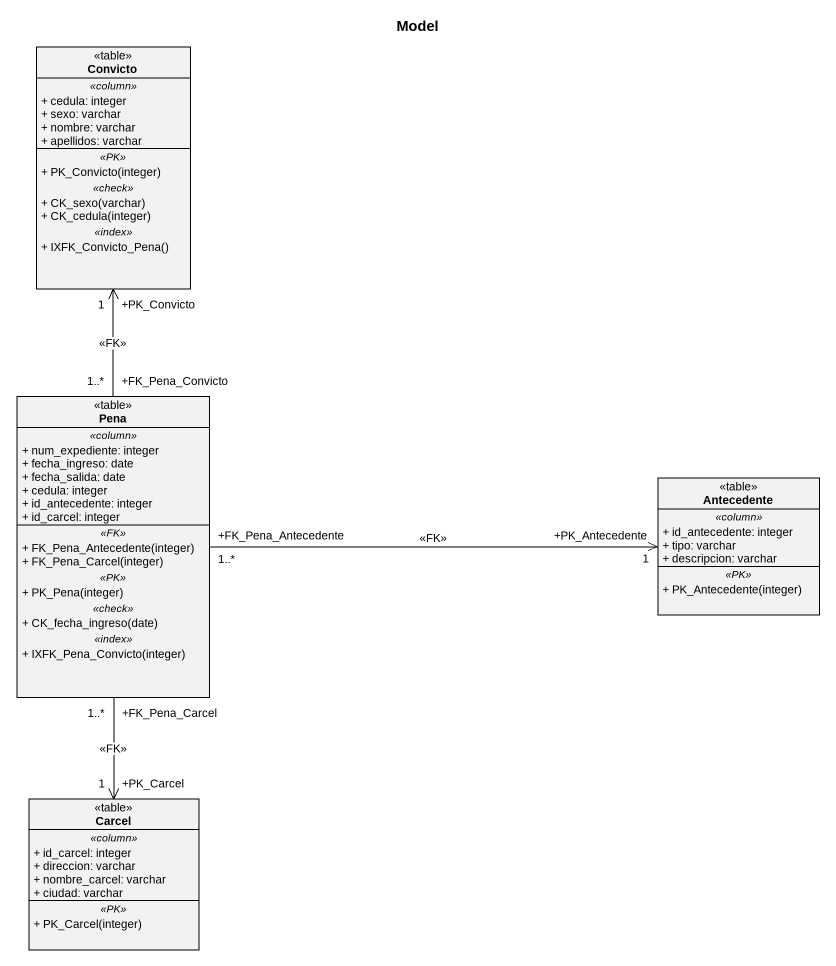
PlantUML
@startuml
title Model
hide circle
hide empty members
skinparam classAttributeIconSize 0
class Convicto <<table>> {
  .. <<column>> ..
  + cedula: integer
  + sexo: varchar
  + nombre: varchar
  + apellidos: varchar
  .. <<PK>> ..
  + PK_Convicto(integer)
  .. <<check>> ..
  + CK_sexo(varchar)
  + CK_cedula(integer)
  .. <<index>> ..
  + IXFK_Convicto_Pena()
}
class Pena <<table>> {
  .. <<column>> ..
  + num_expediente: integer
  + fecha_ingreso: date
  + fecha_salida: date
  + cedula: integer
  + id_antecedente: integer
  + id_carcel: integer
  .. <<FK>> ..
  + FK_Pena_Antecedente(integer)
  + FK_Pena_Carcel(integer)
  .. <<PK>> ..
  + PK_Pena(integer)
  .. <<check>> ..
  + CK_fecha_ingreso(date)
  .. <<index>> ..
  + IXFK_Pena_Convicto(integer)
}
class Antecedente <<table>> {
  .. <<column>> ..
  + id_antecedente: integer
  + tipo: varchar
  + descripcion: varchar
  .. <<PK>> ..
  + PK_Antecedente(integer)
}
class Carcel <<table>> {
  .. <<column>> ..
  + id_carcel: integer
  + direccion: varchar
  + nombre_carcel: varchar
  + ciudad: varchar
  .. <<PK>> ..
  + PK_Carcel(integer)
}
Pena "+FK_Pena_Convicto\n1..*" -up-> "+PK_Convicto\n1" Convicto : <<FK>>
Pena "+FK_Pena_Antecedente\n1..*" -right-> "+PK_Antecedente\n1" Antecedente : <<FK>>
Pena "+FK_Pena_Carcel\n1..*" --> "+PK_Carcel\n1" Carcel : <<FK>>
@enduml
